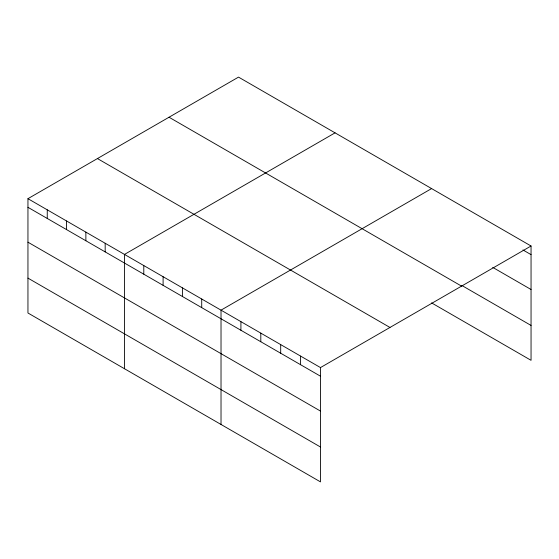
<?xml version="1.0" encoding="UTF-8"?>
<svg xmlns="http://www.w3.org/2000/svg" width="559" height="559" viewBox="0 0 559 559"><rect width="100%" height="100%" fill="white"/><g stroke="black" fill="none" stroke-linecap="round" stroke-linejoin="round"><path stroke-width="0.84" d="M27.95 198.683L320.482 367.577L320.482 481.886L27.95 312.998L27.95 198.683L238.518 77.114L531.05 246.002L531.05 360.317L431.59 302.894M335.058 132.846L124.482 254.422L124.482 368.73M431.59 188.586L221.022 310.154L221.022 424.463M320.482 367.577L531.05 246.002M522.944 249.95L531.05 254.631M492.738 267.384L531.05 289.506M461.797 285.453L531.05 325.436M169.035 117.229L461.559 286.124M97.441 158.567L389.965 327.455M27.95 207.312L320.482 376.2M27.95 242.187L320.482 411.075M27.95 278.116L320.482 447.011M300.588 356.09L300.588 364.713M280.695 344.61L280.695 353.232M260.801 333.122L260.801 341.745M240.915 321.635L240.915 330.264M201.715 299.009L201.715 307.632M182.409 287.857L182.409 296.487M163.102 276.712L163.102 285.335M143.789 265.567L143.789 274.189M105.176 243.27L105.176 251.899M85.869 232.125L85.869 240.747M66.563 220.98L66.563 229.602M47.256 209.835L47.256 218.457"/></g></svg>
